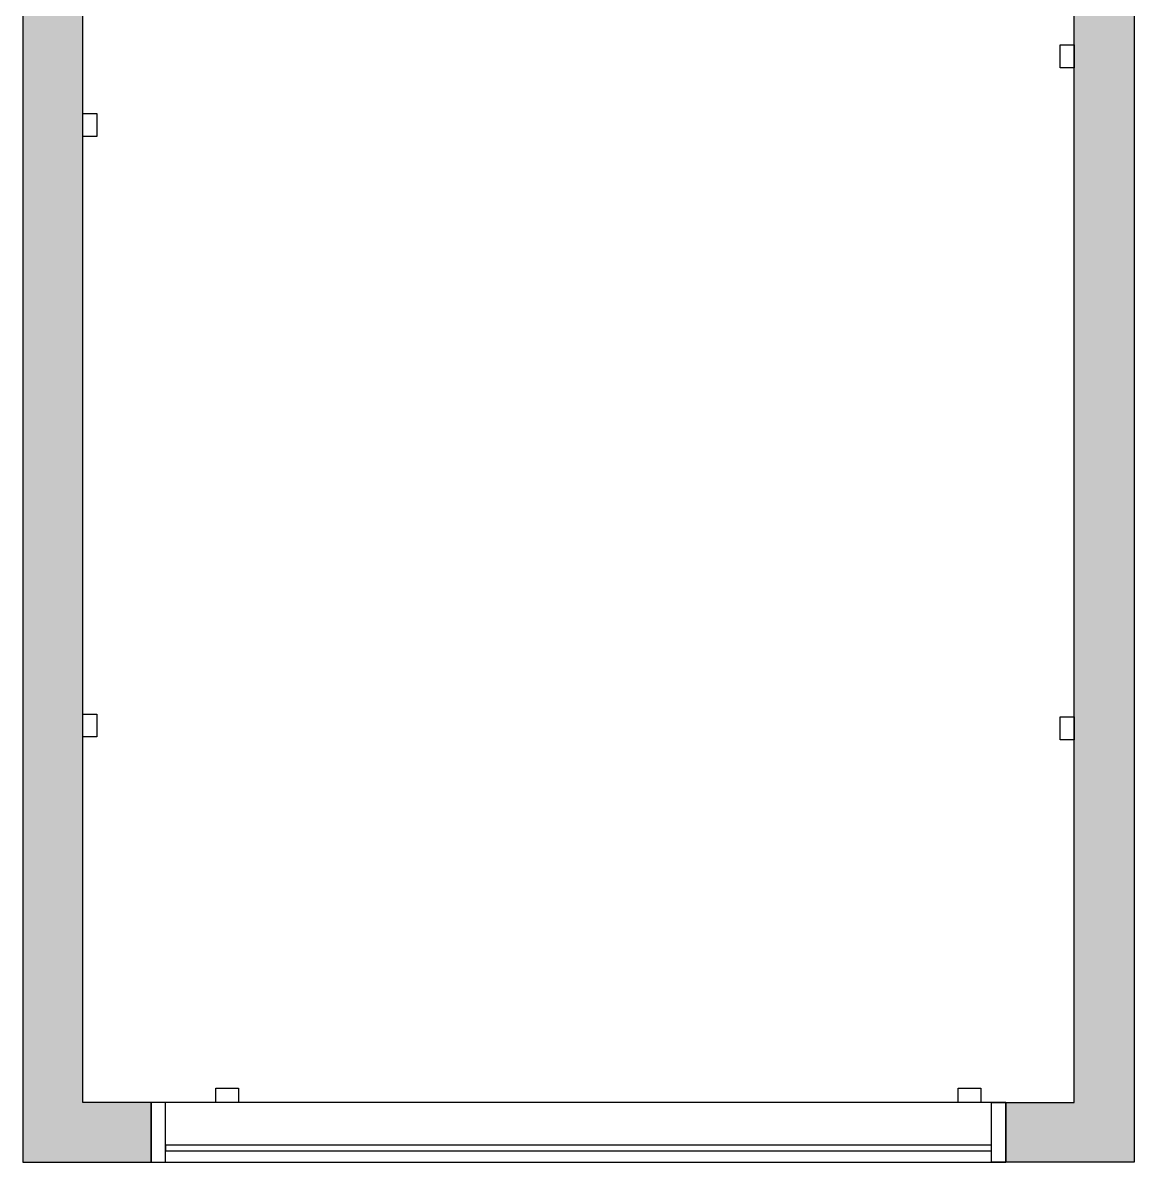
# Model space of a CAD drawing. Extents: x 9726 to 10907, y -508 to -121.
# Drawn here: x 10040.2 to 10235, y -508.5 to -308.7 of the extents above; entities that cross this region are included whole.
import ezdxf

# ---------------------------------------------------------------- set-up
doc = ezdxf.new("R2010")
doc.units = 0
doc.header["$LTSCALE"] = 25
for name, color, linetype in [('DEFAULT', 7, 'CONTINUOUS'), ('LAYER_02', 254, 'CONTINUOUS'), ('OUTLETS', 1, 'CONTINUOUS')]:
    doc.layers.add(name, color=color, linetype=linetype)

# ---------------------------------------------------------------- blocks, each defined once
blk = doc.blocks.new('*U18')
at = {"layer": 'LAYER_02', "linetype": 'CONTINUOUS', "extrusion": (0, 0, -1)}
for points in [[(-10152.06, -128.52), (-10152.06, -120.52), (-10122.06, -128.52)], [(-10122.06, -128.52), (-10152.06, -120.52), (-10122.06, -120.52)], [(-10156.81, -161.69), (-10156.81, -120.52), (-10152.06, -161.69)], [(-10152.06, -161.69), (-10156.81, -120.52), (-10152.06, -120.52)], [(-10160.23, -128.52), (-10160.23, -120.52), (-10156.81, -128.52)], [(-10156.81, -128.52), (-10160.23, -120.52), (-10156.81, -120.52)], [(-10212.54, -128.52), (-10212.54, -120.52), (-10160.23, -128.52)], [(-10160.23, -128.52), (-10212.54, -120.52), (-10160.23, -120.52)], [(-10221.12, -128.52), (-10221.12, -120.52), (-10212.54, -128.52)], [(-10212.54, -128.52), (-10221.12, -120.52), (-10212.54, -120.52)], [(-10224.54, -128.52), (-10224.54, -120.52), (-10221.12, -128.52)], [(-10221.12, -128.52), (-10224.54, -120.52), (-10221.12, -120.52)], [(-10235.04, -508.49), (-10235.04, -120.52), (-10224.54, -508.49)], [(-10224.54, -508.49), (-10235.04, -120.52), (-10224.54, -120.52)], [(-10156.81, -271.97), (-10156.81, -202.82), (-10152.06, -271.97)], [(-10152.06, -271.97), (-10156.81, -202.82), (-10152.06, -202.82)], [(-10160.23, -238.8), (-10160.23, -234.05), (-10156.81, -238.8)], [(-10156.81, -238.8), (-10160.23, -234.05), (-10156.81, -234.05)], [(-10212.54, -238.8), (-10212.54, -234.05), (-10160.23, -238.8)], [(-10160.23, -238.8), (-10212.54, -234.05), (-10160.23, -234.05)], [(-10221.12, -238.8), (-10221.12, -234.05), (-10212.54, -238.8)], [(-10212.54, -238.8), (-10221.12, -234.05), (-10212.54, -234.05)], [(-10224.54, -238.8), (-10224.54, -234.05), (-10221.12, -238.8)], [(-10221.12, -238.8), (-10224.54, -234.05), (-10221.12, -234.05)], [(-10160.23, -271.97), (-10160.23, -267.22), (-10156.81, -271.97)], [(-10156.81, -271.97), (-10160.23, -267.22), (-10156.81, -267.22)], [(-10224.54, -271.97), (-10224.54, -267.22), (-10221.12, -271.97)], [(-10221.12, -271.97), (-10224.54, -267.22), (-10221.12, -267.22)], [(-10221.12, -508.49), (-10221.12, -497.99), (-10212.54, -508.49)], [(-10212.54, -508.49), (-10221.12, -497.99), (-10212.54, -497.99)], [(-10224.54, -508.49), (-10224.54, -497.99), (-10221.12, -508.49)], [(-10221.12, -508.49), (-10224.54, -497.99), (-10221.12, -497.99)]]:
    blk.add_solid(points, dxfattribs=at)
blk = doc.blocks.new('*U19')
at = {"layer": 'LAYER_02', "linetype": 'CONTINUOUS'}
for points in [[(10040.22, -508.49), (10040.22, -120.52), (10050.72, -508.49)], [(10050.72, -508.49), (10040.22, -120.52), (10050.72, -120.52)], [(10050.72, -128.52), (10050.72, -120.52), (10062.72, -128.52)], [(10062.72, -128.52), (10050.72, -120.52), (10062.72, -120.52)], [(10062.72, -128.52), (10062.72, -120.52), (10080.93, -128.52)], [(10080.93, -128.52), (10062.72, -120.52), (10080.93, -120.52)], [(10050.72, -508.49), (10050.72, -497.99), (10062.72, -508.49)], [(10062.72, -508.49), (10050.72, -497.99), (10062.72, -497.99)]]:
    blk.add_solid(points, dxfattribs=at)

msp = doc.modelspace()

# ---------------------------------------------------------------- linework, layer by layer
at = {"layer": 'DEFAULT'}
for p, q in [((10040.22, -120.52), (10040.22, -508.49)), ((10235.04, -120.52), (10235.04, -508.49)), ((10050.72, -497.99), (10050.72, -128.52)), ((10224.54, -497.99), (10224.54, -271.97)), ((10062.72, -497.99), (10050.72, -497.99)), ((10062.72, -508.49), (10062.72, -497.99)), ((10212.54, -497.99), (10062.72, -497.99)), ((10062.72, -497.99), (10062.72, -508.49)), ((10062.72, -497.99), (10062.72, -508.49)), ((10065.22, -497.99), (10062.72, -497.99)), ((10065.22, -508.49), (10065.22, -497.99)), ((10210.04, -508.49), (10210.04, -497.99)), ((10210.04, -497.99), (10212.54, -497.99)), ((10212.54, -508.49), (10212.54, -497.99)), ((10212.54, -508.49), (10212.54, -497.99)), ((10212.54, -497.99), (10224.54, -497.99)), ((10212.54, -497.99), (10212.54, -508.49)), ((10210.04, -505.49), (10065.22, -505.49)), ((10065.22, -505.49), (10065.22, -506.49)), ((10065.22, -506.49), (10210.04, -506.49)), ((10210.04, -506.49), (10210.04, -505.49)), ((10040.22, -508.49), (10062.72, -508.49)), ((10062.72, -508.49), (10212.54, -508.49)), ((10062.72, -508.49), (10065.22, -508.49)), ((10212.54, -508.49), (10210.04, -508.49)), ((10235.04, -508.49), (10212.54, -508.49))]:
    msp.add_line(p, q, dxfattribs=at)
at = {"layer": 'OUTLETS'}
for p, q in [((10222.04, -316.58), (10222.04, -312.58)), ((10222.04, -312.58), (10224.54, -312.58)), ((10224.54, -312.58), (10224.54, -316.58)), ((10224.54, -316.58), (10222.04, -316.58)), ((10050.72, -328.62), (10050.72, -324.62)), ((10050.72, -324.62), (10053.22, -324.62)), ((10053.22, -324.62), (10053.22, -328.62)), ((10053.22, -328.62), (10050.72, -328.62)), ((10050.72, -433.92), (10050.72, -429.92)), ((10050.72, -429.92), (10053.22, -429.92)), ((10053.22, -429.92), (10053.22, -433.92)), ((10222.04, -434.42), (10222.04, -430.42)), ((10222.04, -430.42), (10224.54, -430.42)), ((10224.54, -430.42), (10224.54, -434.42)), ((10053.22, -433.92), (10050.72, -433.92)), ((10224.54, -434.42), (10222.04, -434.42)), ((10074.04, -497.99), (10074.04, -495.49)), ((10074.04, -495.49), (10078.04, -495.49)), ((10078.04, -495.49), (10078.04, -497.99)), ((10204.16, -497.99), (10204.16, -495.49)), ((10204.16, -495.49), (10208.16, -495.49)), ((10208.16, -495.49), (10208.16, -497.99)), ((10078.04, -497.99), (10074.04, -497.99)), ((10208.16, -497.99), (10204.16, -497.99))]:
    msp.add_line(p, q, dxfattribs=at)

# ---------------------------------------------------------------- block references
at = {"layer": 'LAYER_02'}
for name in ['*U19', '*U18']:
    msp.add_blockref(name, (0, 0), dxfattribs=at)

doc.saveas('drawing.dxf')
